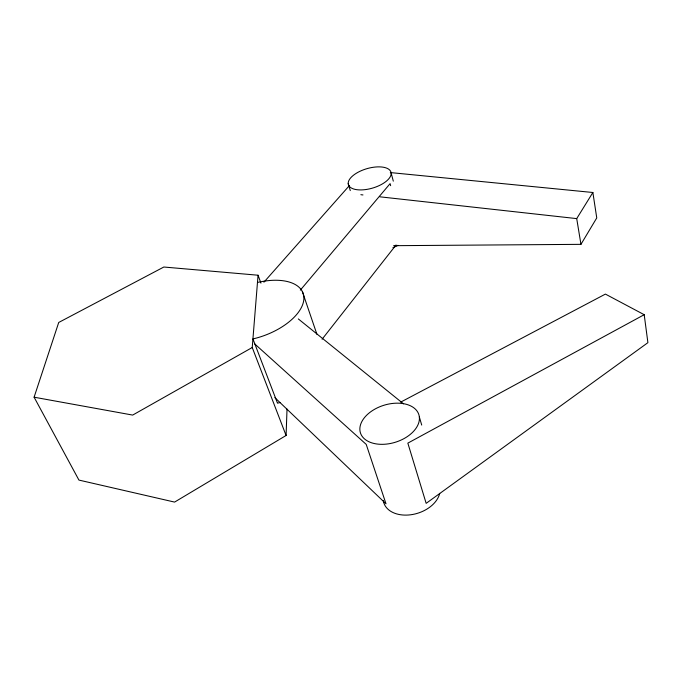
<?xml version="1.0" encoding="UTF-8"?>
<svg xmlns="http://www.w3.org/2000/svg" width="682" height="682" viewBox="0 0 682 682"><rect width="100%" height="100%" fill="white"/><g stroke="black" fill="none" stroke-linecap="round" stroke-linejoin="round"><path stroke-width="1.02" d="M260.95 283.141L258.06 275.221L163.842 267.02L58.72 322.467L34.1 397.197L78.933 480.085L174.583 502.088L286.09 435.483L287.02 409.055M286.09 435.483L252.238 347.513L258.06 275.221M393.642 245.682L580.953 244.344L596.759 217.925L592.871 192.495L390.326 172.572M580.953 244.344L576.716 218.607L592.871 192.495M322.092 339.227L396.054 244.966M300.327 290.14L390.104 183.629L390.65 185.675M263.925 282.186L349.355 185.632M252.238 347.513L132.675 415.082L34.1 397.197M644.2 314.7L407.836 443.13L426.156 503.35L647.9 342.662L644.2 314.7L605.411 294.095L400.735 402.099M360.855 194.702L362.969 194.941M379.9 196.817L576.716 218.607M298.315 318.929L403.505 403.829M254.625 343.822L366.225 444.408L385.995 503.802L274.846 397.615M302.365 291.589L316.934 334.342M348.204 183.518L350.284 190.602M419.345 416.966A30.596 19.352 -17.2 0 1 376.745 443.982A30.596 19.352 -17.2 0 1 372.849 410.334A30.596 19.352 -17.2 0 1 419.345 416.966L421.715 425.074M391.127 172.955A22.174 10.111 -16.3 0 1 359.977 189.92A22.174 10.111 -16.3 0 1 357.939 172.324A22.174 10.111 -16.3 0 1 391.127 172.955L393.309 181.148M439.711 493.359A29.147 20.017 -17 0 1 410.615 514.791A29.147 20.017 -17 0 1 383.301 500.597M397.896 245.332A21.415 10.733 -16 0 1 392.926 247.643M280.387 402.457A48.661 27.774 -20.6 0 1 277.489 403.156L252.928 338.92A50.647 26.419 -20.3 0 0 303.84 299.398A50.647 26.419 -20.3 0 0 257.472 282.484"/></g></svg>
